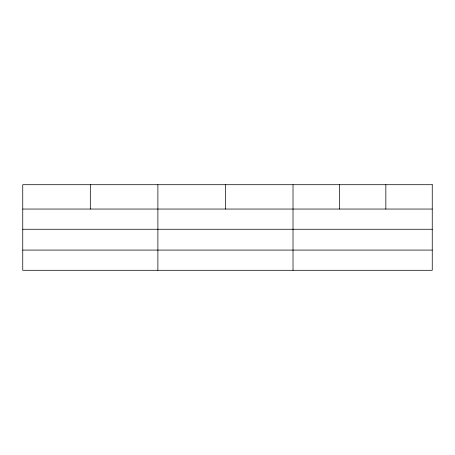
<?xml version="1.0" encoding="UTF-8"?>
<svg xmlns="http://www.w3.org/2000/svg" width="455" height="455" viewBox="0 0 455 455"><rect width="100%" height="100%" fill="white"/><g stroke="black" fill="none" stroke-linecap="round" stroke-linejoin="round"><path stroke-width="0.68" d="M22.75 209.05L432.25 209.05M22.75 229.263L432.25 229.263M22.75 250.085L432.25 250.085M385.84 184.702L385.84 209.05M339.43 184.702L339.43 209.05M293.02 184.702L293.02 270.298M225.452 184.702L225.452 209.05M157.885 184.702L157.885 270.298M90.318 184.702L90.318 209.05M432.25 184.702L22.75 184.702L22.75 270.298L432.25 270.298L432.25 184.702"/></g></svg>
